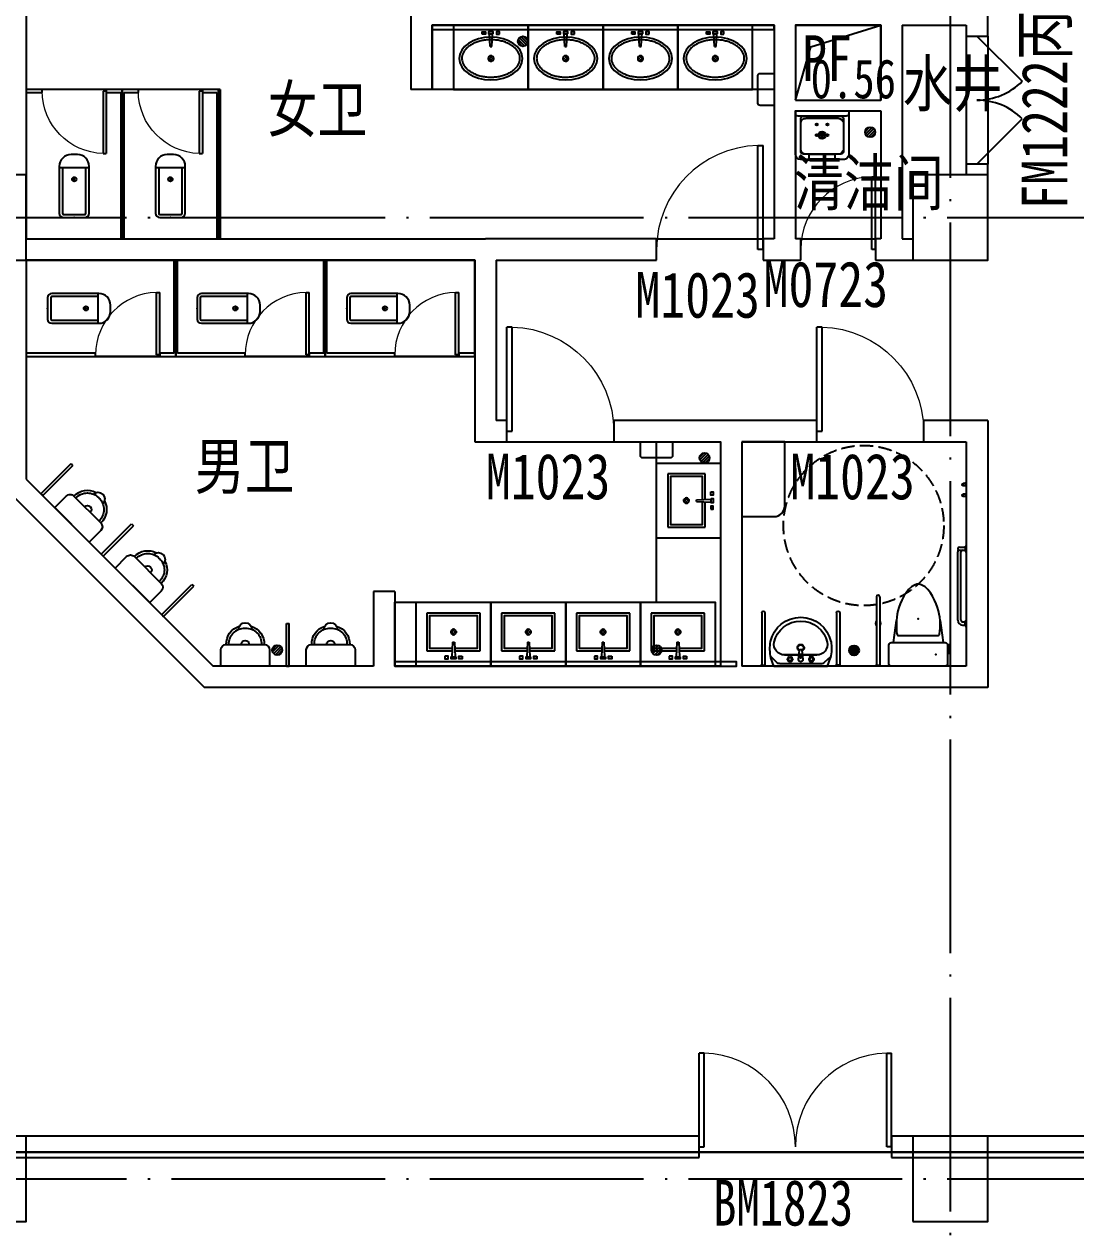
# Model space of a CAD drawing. Extents: x -233336 to 840473, y -28113 to 330904.
# Drawn here: x 785714 to 795559, y 182804 to 194102 of the extents above; entities that cross this region are included whole.
import ezdxf
from ezdxf.xclip import XClip

# ---------------------------------------------------------------- set-up
doc = ezdxf.new("R2010")
doc.units = 0
doc.header["$LTSCALE"] = 1000
doc.header["$XCLIPFRAME"] = 2
doc.linetypes.add('104-14# 核心筒$0$DASH', pattern=[0.35, 0.25, -0.1])
doc.linetypes.add('104-14# 核心筒$0$DOTE', pattern=[2.4200000000000004, 2, -0.2, 0.02, -0.2])
doc.layers.get('0').update_dxf_attribs({"linetype": 'CONTINUOUS'})
for name, color, linetype in [('104-14# 核心筒$0$02-TEXT_标注', 9, 'CONTINUOUS'), ('104-14# 核心筒$0$02-TEXT_门窗', 9, 'CONTINUOUS'), ('104-14# 核心筒$0$A-C_门', 8, 'CONTINUOUS'), ('104-14# 核心筒$0$A-I_卫-洁具', 8, 'CONTINUOUS'), ('104-14# 核心筒$0$A-I_卫-隔断', 8, 'CONTINUOUS'), ('104-14# 核心筒$0$A-TECH_水', 3, 'CONTINUOUS'), ('104-14# 核心筒$0$A-TECH_结构', 8, 'CONTINUOUS'), ('104-14# 核心筒$0$A_AXIS-轴线', 8, '104-14# 核心筒$0$DOTE'), ('104-14# 核心筒$0$A_STR-砌块墙', 7, 'CONTINUOUS'), ('104-14# 核心筒$0$A_STR-砼柱', 8, 'CONTINUOUS'), ('104-14# 核心筒$0$DOOR_FIRE', 8, 'CONTINUOUS'), ('104-14# 核心筒$0$DOOR_FIRE_TEXT', 7, 'CONTINUOUS'), ('X-104 14#平面$0$02-TEXT_门窗', 9, 'CONTINUOUS'), ('X-104 14#平面$0$A-C_门', 8, 'CONTINUOUS'), ('X-104 14#平面$0$A_STR-砌块墙', 7, 'CONTINUOUS')]:
    doc.layers.add(name, color=color, linetype=linetype)
doc.layers.add('104-14# 核心筒$0$04-不打印_辅助线', color=8, linetype='CONTINUOUS', plot=False)
doc.layers.add('X-104 14#平面$0$000套内', color=8, linetype='CONTINUOUS', lineweight=30)
doc.styles.add('104-14# 核心筒$0$_TCH_SPACE', font='STXIHEI.TTF', dxfattribs={"width": 0.8, "height": 5})
doc.styles.add('104-14# 核心筒$0$_TCH_WINDOW', font='STXIHEI.TTF', dxfattribs={"width": 0.8, "height": 3.5})
doc.styles.add('104-14# 核心筒$0$Standard', font='STXIHEI.TTF', dxfattribs={"width": 0.8})
doc.styles.add('X-104 14#平面$0$_TCH_WINDOW', font='STXIHEI.TTF', dxfattribs={"width": 0.75, "height": 3.5})

# ---------------------------------------------------------------- blocks, each defined once
blk = doc.blocks.new('104-14# 核心筒$0$shshj')
for p, q in [((0, 0), (0, 15)), ((0, 15), (30, 10)), ((0, 0), (0, -15)), ((0, -15), (30, -10))]:
    blk.add_line(p, q)
blk.add_circle((30, 0), 10)
blk = doc.blocks.new('104-14# 核心筒$0$jhat')
for p, q in [((-395, -250.0000000000582), (-395, 249.9999999999418)), ((-395, 249.9999999999418), (-44.99999999994179, 249.9999999999418)), ((-44.99999999994179, 249.9999999999418), (-44.99999999994179, 11.73657725605881)), ((-219.9999999999418, 32.25599999987753), (-219.9999999999418, 5.03999999986263)), ((-124.8214514199644, 8.000000000058208), (11.68149024352897, 14.3899337601033)), ((-124.8214514199644, 7.999999999941792), (-124.8214514199644, -8.000000000058208)), ((11.68149024352897, 14.3899337601033), (11.68149024352897, -14.3899337601033)), ((-225.0399999999208, -1.164153218269348e-10), (-253.7679999999236, -1.164153218269348e-10)), ((-219.9999999999418, -5.040000000095461), (-219.9999999999418, -32.76000000012573)), ((-186.7359999999171, -1.164153218269348e-10), (-214.9599999999045, -1.164153218269348e-10)), ((-124.8214514199644, -8.000000000058208), (11.68149024352897, -14.3899337601033)), ((-44.99999999994179, -12.38077738613356), (-44.99999999994179, -250.0000000000582)), ((-44.99999999994179, -250.0000000000582), (-395, -250.0000000000582))]:
    blk.add_line(p, q)
at = {"color": 8}
blk.add_lwpolyline([(-69.99999999994179, -11.06304409715813), (-69.99999999994179, -225.0000000000582), (-370, -225.0000000000582), (-370, 224.9999999999418), (-69.99999999994179, 224.9999999999418), (-69.99999999994179, 10.56628493819153)], dxfattribs=at)
at = {"ltscale": 1000, "const_width": 0.8399999999999999}
blk.add_lwpolyline([(-219.5799999999581, 0.1399999998975545, 0.9999999999999999), (-220.4199999999255, 0.1399999998975545, 0.9999999999999999)], format="xyb", close=True, dxfattribs=at)
for points in [[(7.191454842337407, 81.35012003820157), (30, 81.35012003820157), (30, 51.35012003820157), (7.191454842337407, 51.35012003820157)], [(11.68149024352897, -21.35012003820157), (30, -21.35012003820157), (30, 21.35012003820157), (11.68149024352897, 21.35012003820157)], [(7.191454842337407, -81.35012003820157), (30, -81.35012003820157), (30, -51.35012003820157), (7.191454842337407, -51.35012003820157)]]:
    blk.add_lwpolyline(points, close=True)
blk.add_circle((-219.9999999999418, -1.164153218269348e-10), 25.2)
at = {"layer": '104-14# 核心筒$0$04-不打印_辅助线'}
blk.add_lwpolyline([(100.0000000001164, -350), (100.0000000000582, 350), (-499.9999999999418, 350), (-499.9999999998836, -350)], close=True, dxfattribs=at)
blk = doc.blocks.new('104-14# 核心筒$0$$lvtry$00000200')
at = {"color": 0}
for p, q in [((-109.7834388052506, -40.0000000100008, 1e-08), (-109.7834388052433, -469.6564289897615, 1e-08)), ((99.78343880524335, -30.0000000100008, 1e-08), (-99.78343880524335, -30.0000000100008, 1e-08)), ((109.7834388052361, -469.6564289897615, 1e-08), (109.7834388052361, -40.0000000100008, 1e-08))]:
    blk.add_line(p, q, dxfattribs=at)
at = {"color": 0, "elevation": 1e-08}
blk.add_lwpolyline([(99.78343880524335, -1.000080374069512e-08), (-99.78343880524335, -1.000080374069512e-08, 0.4142135623730951), (-139.7834388052433, -40.0000000100008), (-139.7834388052433, -479.6564289897615, 0.4142135623730951), (-29.78343880524335, -589.6564289897615), (29.78343880523607, -589.6564289897615, 0.4142135623730903), (139.7834388052361, -479.6564289897633), (139.7834388052361, -40.0000000100008, 0.4142135623730951)], format="xyb", close=True, dxfattribs=at)
blk.add_lwpolyline([(139.7834388052361, -469.6564289897615), (-139.7834388052433, -469.6564289897615)], dxfattribs=at)
at = {"color": 0}
blk.add_circle((0, -358.6146012114659, 1e-08), 20, dxfattribs=at)
for centre, start, end in [((-99.78343880525063, -40.0000000100008, 1e-08), 90, 180), ((99.78343880523607, -40.0000000100008, 1e-08), 0, 90)]:
    blk.add_arc(centre, 10, start, end, dxfattribs=at)
for p in [(0, 0), (0, -358.6146012114659, 1e-08)]:
    blk.add_point(p, dxfattribs=at)
blk = doc.blocks.new('104-14# 核心筒$0$hgfasg')
at = {"layer": '104-14# 核心筒$0$04-不打印_辅助线'}
blk.add_lwpolyline([(-450, 1400), (450, 1400), (450, 0), (-450, 0)], close=True, dxfattribs=at)
at = {"yscale": -1}
blk.add_blockref('104-14# 核心筒$0$$lvtry$00000200', (0, 200), dxfattribs=at)
blk = doc.blocks.new('104-14# 核心筒$0$A-toilet-F2$0$A-toilet-F3$0$xb')
for p, q in [((-228.5999999991618, 152.3999999994412), (-228.6000000010245, 9.313225746154785e-10)), ((177.7999999998137, 203.2000000000698), (-177.7999999993481, 203.1999999994878)), ((228.6000000010245, -9.313225746154785e-10), (228.6000000005588, 152.3999999997905)), ((-228.6000000010245, 9.313225746154785e-10), (228.6000000010245, -9.313225746154785e-10))]:
    blk.add_line(p, q)
for centre, radius, start, end in [((-6.349999998696148, 209.549999998766), 171.56755229355, 106.6068803142738, 182.1210963969083), ((-6.349999998696148, 209.549999998766), 146.16755229355, 87.87890362284142, 182.1210963969083), ((9.313225746154785e-10, 342.8999999993248), 63.50000000000001, 1.07073087239469, 178.9292691276053), ((6.350000001490116, 209.549999998766), 146.16755229355, 357.8789036030917, 92.12109637715858), ((6.350000001490116, 209.549999998766), 171.56755229355, 357.8789036030917, 73.39311968572625), ((1.396983861923218e-09, 203.1999999987893), 38.1, 0, 180), ((-177.7999999993481, 152.3999999992084), 50.8, 90, 180), ((177.8000000002794, 152.3999999997905), 50.8, 0, 90)]:
    blk.add_arc(centre, radius, start, end)
blk = doc.blocks.new('104-14# 核心筒$0$hgfd')
at = {"color": 8}
for p, q in [((-38.49999971458601, 228.000000048185), (38.50000028541399, 227.9999999518077)), ((3.335953806526959e-07, 266.5000000000036), (2.372253220528364e-07, 189.5000000000036))]:
    blk.add_line(p, q, dxfattribs=at)
for points in [[(250, -3.504792402964085e-07), (-249.9999999999927, 3.504792402964085e-07), (-249.9999994917889, 406.0000003504792, -0.4142135623732199), (-199.9999994292011, 456.0000002878987), (-119.9999994292084, 456.0000001877597), (-119.9999994166865, 466.000000187767), (120.0000005833208, 465.9999998122548), (120.0000005708062, 455.9999998122548), (200.000000570777, 455.9999997121158, -0.414213562372991), (250.0000005081893, 405.9999996495353)], [(175.000000062566, 49.99999974339516), (-174.9999999374049, 50.00000025659756, -0.4142135623730927), (-199.9999999061183, 75.00000028789145), (-199.9999995230974, 381.0000002878987, -0.414213562373095), (-174.9999994917962, 406.0000002565976), (175.0000005082111, 405.9999997434024, -0.4142135623731322), (200.0000004769245, 380.9999997121085), (200.0000000938744, 74.99999971210127, -0.4142135623730573)], [(250, -3.504792402964085e-07), (-249.9999999999927, 3.504792402964085e-07), (-249.9999999686988, 25.00000035048652, -0.4142135623730971), (-224.9999999373977, 50.00000031918535), (225.0000000625878, 49.99999968082193, -0.4142135623730932), (250.0000000313012, 24.99999964952804)]]:
    blk.add_lwpolyline(points, format="xyb", close=True)
blk.add_lwpolyline([(120.0000005708062, 455.9999998122548), (200.000000570777, 455.9999997121158, -0.414213562373095), (250.0000005081893, 405.9999996495353), (250, -3.504792402964085e-07), (-249.9999999999927, 3.504792402964085e-07), (-249.9999994917889, 406.0000003504792, -0.4142135623730929), (-199.9999994292011, 456.0000002878987), (-119.9999994292084, 456.0000001877597)], format="xyb")
blk.add_lwpolyline([(120.0000005082184, 405.9999998122476), (-119.9999994917889, 406.0000001877524), (-119.9999994166865, 466.000000187767), (120.0000005833208, 465.9999998122548)], close=True)
blk.add_lwpolyline([(150.0000000876389, 69.99999977469633), (-149.9999999123756, 70.00000022531094, -0.4142135623730976), (-199.9999998497879, 120.0000002878915), (-199.9999995543913, 356.0000002878842, -0.414213562373095), (-149.9999994918035, 406.0000002253037), (150.0000005081965, 405.9999997746963, -0.414213562373095), (200.0000004456087, 355.9999997121085), (200.0000001502194, 119.9999997121231, -0.4142135623731096)], format="xyb", close=True, dxfattribs=at)
for centre, radius in [((-49.99999971457146, 228.0000000625914), 10), ((2.854139893315732e-07, 228.0000000000036), 35), ((50.00000028542127, 227.9999999374159), 10), ((-49.99999983975431, 128.0000000625841), 10), ((50.00000016025297, 127.9999999374159), 10)]:
    blk.add_circle(centre, radius)
blk.add_circle((2.854139893315732e-07, 228.0000000000036), 25, dxfattribs=at)
blk = doc.blocks.new('104-14# 核心筒$0$meae')
for p, q in [((-215.039999999979, 0), (-243.7679999999818, 0)), ((-210, 5.039999999979045), (-210, 32.76000000000931)), ((-176.7359999999753, 0), (-204.9599999999627, 0)), ((-99.54815868195146, 8), (21.68149024352897, 14.3899337600451)), ((-99.54815868195146, -7.999999999941792), (-99.54815868195146, 8)), ((21.68149024352897, -14.3899337601033), (21.68149024352897, 14.3899337600451)), ((-210, -32.25599999999395), (-210, -5.039999999979045)), ((-99.54815868195146, -8.000000000058208), (21.68149024352897, -14.3899337601033))]:
    blk.add_line(p, q)
at = {"const_width": 0.8399999999999999}
blk.add_lwpolyline([(-209.5800000000163, -0.1400000000139698, -0.9999999999999999), (-210.4199999999837, -0.1400000000139698, -0.9999999999999999)], format="xyb", close=True, dxfattribs=at)
for points in [[(17.19145484233741, 81.35012003820157), (40, 81.35012003820157), (39.99999999994179, 51.35012003820157), (17.1914548422792, 51.35012003820157)], [(21.68149024352897, 21.35012003820157), (40, 21.35012003820157), (40, -21.35012003820157), (21.68149024352897, -21.35012003820157)], [(17.19145484233741, -81.35012003820157), (40, -81.35012003820157), (39.99999999994179, -51.35012003820157), (17.1914548422792, -51.35012003820157)]]:
    blk.add_lwpolyline(points, close=True)
blk.add_circle((-210, 0), 25.2)
blk.add_ellipse((-210, 0), major_axis=(0, -296.8388870928175), ratio=0.6737661697857759)
at = {"color": 8}
blk.add_open_spline([(-210, -271.838887092832), (-201.6286662275088, -271.838887092832), (-193.2556980797672, -270.8834744876949), (-176.5567826171755, -267.0318226981908), (-168.2292954665609, -264.1331208487391), (-151.7464247078751, -256.3412992825033), (-143.592075161112, -251.4461166422116), (-127.6688291439204, -239.6628589069005), (-119.9016611408442, -232.7743547918508), (-105.0053654383519, -217.100718463771), (-97.87740360945463, -208.3160983382841), (-84.50442564953119, -189.0367220979533), (-78.25994529254967, -178.5426552897552), (-66.86596525227651, -156.1005802754662), (-61.71665413689334, -144.1531549534993), (-52.68240508378949, -119.1104159536771), (-48.79751711455174, -106.0155586157343), (-42.41598126577446, -79.01830609660828), (-39.91934085072717, -65.11628590768669), (-36.39207964838715, -36.86706837144447), (-35.3614577781409, -22.5202054088586), (-34.79793056182098, 6.244822261855006), (-35.26502483320655, 20.66266644134885), (-37.68259151588427, 49.19399507466005), (-39.63306519814068, 63.30715293157846), (-44.95700291811954, 90.86129060061648), (-48.33046480413759, 104.3019146881416), (-56.39392556494568, 130.1611448710319), (-61.0838973345235, 142.5793309712317), (-71.62818411248736, 166.0733063118532), (-77.48238030000357, 177.1485642623738), (-90.15903716551838, 197.6798496269621), (-96.98112566315103, 207.1352148510632), (-111.3602107425686, 224.2113378457143), (-118.9163064261083, 231.8314545630128), (-134.510733252624, 245.1036245926516), (-142.547481424408, 250.7556368449004), (-158.868371842138, 260.0530890176306), (-167.1509793659789, 263.6999722997425), (-183.7976203592261, 269.0257272459567), (-192.162095878215, 270.7072330619558), (-208.8995512870024, 272.153067119536), (-217.2755150526064, 271.9185741905239), (-234.0031495776493, 269.526916392555), (-242.3573442720808, 267.3679324407713), (-258.9526960913208, 261.0731867576833), (-267.1936322519905, 256.9349128940958), (-283.3781850557425, 246.65468100406), (-291.3201072766096, 240.5117016318836), (-306.6623222918133, 226.2813428560039), (-314.0611830068519, 218.1942343084957), (-328.0653621423407, 200.2301868745126), (-334.6699371464783, 190.353927289194), (-346.859358667396, 169.044026111078), (-352.4439172392595, 157.6110181525), (-362.4072642970132, 133.476927122334), (-366.7859668953461, 120.7763437553076), (-374.1964356524404, 94.43610308453208), (-377.2281845823745, 80.79684587812517), (-381.8495765395346, 52.93462008907227), (-383.4392193020904, 38.71199739631265), (-385.1273327118251, 10.0537408667733), (-385.225804392132, -4.381569712015335), (-383.9285565786413, -33.08909023553133), (-382.5328362500295, -47.36097819061251), (-378.2902226594742, -75.36972922243876), (-375.4433290168527, -89.10625087702647), (-368.3874579074909, -115.6863969620317), (-364.1784936326439, -128.529630749661), (-354.5335200406262, -152.9902308470919), (-349.097582319926, -164.6071133053629), (-337.1786070214584, -186.3198765731067), (-330.6958189697471, -196.415140855941), (-316.9037533847149, -214.843760280055), (-309.5951420506462, -223.1764269854757), (-294.4000191528467, -237.9131964488188), (-286.5148495539906, -244.3169298697612), (-270.41386736813, -255.1213227973203), (-262.1997869724291, -259.5227866767091), (-245.6385630253353, -266.3373192788567), (-237.2919559226721, -268.7527736420161), (-222.6272707111784, -271.2949484957498), (-216.3134306632564, -271.838887092832), (-210, -271.838887092832)], degree=3, knots=[0, 0, 0, 0, 0.1541728099079682, 0.1541728099079682, 0.3083456198159364, 0.3083456198159364, 0.4625184297239047, 0.4625184297239047, 0.6166912396318729, 0.6166912396318729, 0.7708640495398411, 0.7708640495398411, 0.9250368594478093, 0.9250368594478093, 1.079209669355778, 1.079209669355778, 1.233382479263746, 1.233382479263746, 1.387555289171714, 1.387555289171714, 1.541728099079682, 1.541728099079682, 1.69590090898765, 1.69590090898765, 1.850073718895619, 1.850073718895619, 2.004246528803587, 2.004246528803587, 2.158419338711555, 2.158419338711555, 2.312592148619523, 2.312592148619523, 2.466764958527492, 2.466764958527492, 2.62093776843546, 2.62093776843546, 2.775110578343428, 2.775110578343428, 2.929283388251396, 2.929283388251396, 3.083456198159364, 3.083456198159364, 3.237629008067333, 3.237629008067333, 3.391801817975301, 3.391801817975301, 3.545974627883269, 3.545974627883269, 3.700147437791237, 3.700147437791237, 3.854320247699206, 3.854320247699206, 4.008493057607174, 4.008493057607174, 4.162665867515142, 4.162665867515142, 4.31683867742311, 4.31683867742311, 4.471011487331078, 4.471011487331078, 4.625184297239047, 4.625184297239047, 4.779357107147015, 4.779357107147015, 4.933529917054983, 4.933529917054983, 5.087702726962951, 5.087702726962951, 5.24187553687092, 5.24187553687092, 5.396048346778888, 5.396048346778888, 5.550221156686856, 5.550221156686856, 5.704393966594824, 5.704393966594824, 5.858566776502792, 5.858566776502792, 6.012739586410761, 6.012739586410761, 6.166912396318729, 6.166912396318729, 6.283185307179586, 6.283185307179586, 6.283185307179586, 6.283185307179586], dxfattribs=at)
at = {"layer": '104-14# 核心筒$0$04-不打印_辅助线'}
blk.add_lwpolyline([(-499.9999999998836, -349.9999999999418), (-499.9999999998836, 350.0000000000582), (100.0000000001164, 350.0000000000582), (100.0000000001164, -349.9999999999418)], close=True, dxfattribs=at)
blk = doc.blocks.new('104-14# 核心筒$0$A$C0B6E3E5F')
at = {"layer": '104-14# 核心筒$0$A-I_卫-隔断'}
for p, q in [((-12.5, 1.530808498934192e-15), (-12.5, 400)), ((-12.5, 400), (12.5, 400)), ((12.5, 0), (12.5, 400)), ((-12.5, 1.530808498934192e-15), (12.5, 0))]:
    blk.add_line(p, q, dxfattribs=at)
blk = doc.blocks.new('104-14# 核心筒$0$残疾人洗脸盆')
for p, q in [((-250.3694947081385, 5.963374860584736e-08), (-279.821335846791, -78.53824297699612)), ((-250.3694947081385, 5.963374860584736e-08), (250.3694947082549, 5.957554094493389e-08)), ((250.3694947082549, 5.957554094493389e-08), (279.8213358469075, -78.53824297708343)), ((-375.000000089407, -10.00000286102295), (-375.0000003278255, -9.775161743164062e-06)), ((-375.000000089407, -10.00000286102295), (-324.999999910593, -10.00000077486038)), ((-364.9999721944332, -500.0007357597351), (-365.0000001490116, -10.00000250339508)), ((-334.9999723136425, -500.0016629695892), (-334.9999997913837, -10.00000125169754)), ((-324.999999910593, -10.00000077486038), (-325.0000004470348, -7.748603820800781e-07)), ((-226.6628508922877, -37.45166452028207), (-282.5865114113549, -94.23949161371274)), ((188.9289029218489, -22.53490066135419), (-191.0374871486565, -22.53490066129598)), ((-151.1375109386863, -105.2484919499548), (-17.57351148093585, -105.248491950013)), ((-15.46037506544963, -105.248491950013), (-151.1375109386863, -105.2484919499548)), ((15.46037506498396, -105.248491950013), (150.7582734408788, -105.248491950013)), ((150.7582734408788, -105.248491950013), (15.742684415658, -105.248491950013)), ((223.1441430889536, -36.07509621451027), (281.1944581537973, -90.55167670789524)), ((324.9999999107094, -10.00000077486038), (325.0000004471513, -7.748603820800781e-07)), ((375.0000000895234, -10.00000286102295), (324.9999999107094, -10.00000077486038)), ((334.9999723137589, -500.0016629695892), (334.9999997915002, -10.00000125169754)), ((364.9999721945496, -500.0007357597351), (365.000000149128, -10.00000250339508)), ((375.0000000895234, -10.00000286102295), (375.000000327942, -9.775161743164062e-06))]:
    blk.add_line(p, q)
at = {"color": 8}
for points in [[(-107.9173216939671, -88.71320337589714), (-104.0954300422454, -85.4268261876714, 0.09925870585575888), (-95.90456995554268, -85.4268261876714), (-92.08267830405384, -88.71320337592624, 0.1010205144336436), (-83.42242426623125, -83.71320337595535), (-84.35756457189564, -78.76015952092712, 0.09925870585575843), (-80.26213452860247, -71.66666660713963), (-75.50510257121641, -69.99999994042446, 0.1010205144336439), (-75.50510257121641, -59.99999994042446), (-80.26213452848606, -58.33333327362197, 0.09925870585575902), (-84.35756457177922, -51.23984035968897), (-83.42242426623125, -46.28679650489357, 0.1010205144336439), (-92.08267830393743, -41.28679650489357), (-95.9045699556591, -44.57317369311932, 0.09925870585575877), (-104.0954300422454, -44.57317369317752), (-107.9173216939671, -41.28679650486447, 0.1010205144336438), (-116.5775757319061, -46.28679650492268), (-115.6424354262417, -51.23984035965987, 0.09925870585575888), (-119.7378654696513, -58.33333327368018), (-124.4948974269209, -59.99999994042446, 0.1010205144336438), (-124.4948974268045, -69.99999994039536), (-119.7378654695349, -71.66666660716874, 0.09925870585575888), (-115.6424354262417, -78.76015952115995), (-116.5775757320225, -83.71320337589714, 0.1010205144336439)], [(107.9173216959462, -88.71320337595535), (104.0954300442245, -85.4268261876714, -0.09925870585575888), (95.90456995763816, -85.4268261876714), (92.0826783060329, -88.71320337595535, -0.1010205144336436), (83.4224242682103, -83.71320337595535), (84.3575645738747, -78.76015952092712, -0.09925870585575843), (80.26213453046512, -71.66666660719784), (75.50510257319547, -69.99999994042446, -0.1010205144336439), (75.50510257331189, -59.99999994042446), (80.26213453058153, -58.33333327368018, -0.09925870585575902), (84.3575645738747, -51.23984035968897), (83.4224242682103, -46.28679650489357, -0.1010205144336439), (92.0826783060329, -41.28679650492268), (95.90456995752174, -44.57317369314842, -0.09925870585575877), (104.0954300443409, -44.57317369317752), (107.9173216959462, -41.28679650489357, -0.1010205144336438), (116.5775757340016, -46.28679650489357), (115.6424354282208, -51.23984035971807, -0.09925870585575888), (119.7378654715139, -58.33333327368018), (124.4948974289, -59.99999994045356, -0.1010205144336438), (124.4948974287836, -69.99999994042446), (119.7378654716304, -71.66666660716874, -0.09925870585575888), (115.6424354282208, -78.76015952115995), (116.5775757340016, -83.71320337592624, -0.1010205144336439)]]:
    blk.add_lwpolyline(points, format="xyb", close=True, dxfattribs=at)
blk.add_lwpolyline([(-20.00000000023283, -61.80376527601038), (-10.93632519524544, -148.5441634844174, 0.3840377591063864), (-0.9904750230489299, -157.5049020389852), (0.9904750225832686, -157.5049020389852, 0.3840377591063865), (10.93632519477978, -148.5441634844174), (19.99999999976717, -61.80376527601038, 0.9999999999998179)], format="xyb", close=True)
blk.add_lwpolyline([(4.499999999767169, -109.3037652760104), (-4.500000000232831, -109.3037652759813), (-4.500000000116415, -79.30376527601038), (4.499999999767169, -79.30376527601038)], close=True)
for centre in [(-99.99999999906868, -64.99999994039536, 6.17052352185754e-07), (100.0000000009313, -64.99999994040991, 6.17052352185754e-07)]:
    blk.add_circle(centre, 16.6666666666665)
for centre, radius, start, end in [((171.1100392743247, -166.0467051142332), 459.3439191007008, 169.0175971483488, 188.1749601966289), ((-151.1375109388027, -205.2484919499402), 100, 90.0000000066701, 190.560233084289), ((-191.0374871487729, -72.53490066131053), 50, 90.0000000066701, 135.4392819926412), ((150.7582734408788, -205.2484919499693), 100, 349.4397669130993, 90.0000000066701), ((188.9289029217325, -72.53490066135419), 50, 46.81904162607925, 90.0000000066701), ((-171.1100392747903, -166.0467051142332), 459.3439191007008, 351.8250398033711, 10.98240285165116), ((-0.1896187487291172, -166.6839508821577), 255.6643868932777, 192.8573202170934, 347.1426797760326), ((-2.328306436538696e-10, -172.4645476159494, 6.169127397233698e-07), 31.60961419936899, 111.3597083009184, 68.64029169908157), ((-0.1896187487291172, -166.6839508821577), 290.6643868932777, 192.8573202170934, 347.1426797760326), ((-349.9999721944332, -500.0000101923943), 14.99999998312334, 180.0000034150946, 3.415094585006371e-06), ((349.9999721945496, -500.0000101923943), 14.99999998312334, 179.9999965849054, 359.9999965849054)]:
    blk.add_arc(centre, radius, start, end)
at = {"color": 8, "lineweight": 13}
blk.add_arc((-2.328306436538696e-10, -172.4645476159494, 6.169127397233698e-07), 22.97515901426823, 117.3868633509965, 62.61313664900355, dxfattribs=at)
blk = doc.blocks.new('104-14# 核心筒$0$残疾人扶手1')
for p, q in [((-700, -9.99999475479126), (-700.0000001192093, 5.424022674560547e-06)), ((-1.788139343261719e-07, -10), (0, 0)), ((-750.0000001192093, -9.999994456768036), (-750, -1.549720764160156e-06)), ((-750.0000001192093, -9.999994456768036), (-700, -9.99999475479126)), ((-740, -65.00071978569031), (-740.0000000596046, -9.99999463558197)), ((-710.0000001192093, -65.00164842605591), (-710.0000000596046, -9.999994695186615)), ((-54.99999988079071, -50.00000697374344), (-695.0000002384186, -49.99999493360519)), ((-54.99999988079071, -80.00000703334808), (-695.0000002384186, -79.9999949336052)), ((-50, -9.999999940395355), (-50, -1.192092895507812e-07)), ((-1.788139343261719e-07, -10), (-50, -9.999999940395355)), ((-40.00000005960464, -35.00000029802322), (-40, -10.00000005960464)), ((-10.00000005960464, -35.00000041723251), (-10, -10.00000005960464))]:
    blk.add_line(p, q)
for centre, radius, start, end in [((-725, -64.9999949336052), 14.99999998312334, 180, 0), ((-695, -34.99999493360519), 45.00000000000363, 244.4712198360607, 270), ((-695, -34.99999493360519), 15, 180, 270), ((-55, -35.00000023841858), 15, 270, 0), ((-55, -35.00000023841858), 45.00000000000363, 270, 0)]:
    blk.add_arc(centre, radius, start, end)
blk = doc.blocks.new('104-14# 核心筒$0$残疾人扶手2')
for p, q in [((-10.00000113248825, -49.99999988079071), (-10.00000011920929, 3.576278686523438e-07)), ((-10.00000011920929, 3.576278686523438e-07), (-5.960464477539062e-08, 0)), ((-650.0016621351242, -9.999985933303833), (-10.00000029802322, -9.999999582767487)), ((-650.0007342100143, -39.99998587369919), (-10.00000101327896, -39.99999994039536)), ((-10.00000113248825, -49.99999988079071), (-8.046627044677734e-06, -49.99999994039536))]:
    blk.add_line(p, q)
for centre, radius, start, end in [((-400.0000005364418, -24.99999982118607, -9.52677845565972e-09), 25, 36.86992769834287, 143.1300702524336), ((-650.0000090003014, -24.99998587369919), 14.99999998312334, 90, 270), ((-400.0000005364418, -24.99999982118607, -9.52677845565972e-09), 25, 216.8698662268071, 323.1301310407838)]:
    blk.add_arc(centre, radius, start, end)
blk = doc.blocks.new('104-14# 核心筒$0$$DorLib2D$00000116')
at = {"color": 0}
for p, q in [((-0.4999999999999929, 7.105427357601002e-15), (-0.146446609406766, 0.353553390593234)), ((0.5000000000000071, 7.105427357601002e-15), (0.1464466094067731, 0.353553390593234))]:
    blk.add_line(p, q, dxfattribs=at)
for centre, radius, start, end in [((-0.4999999999984652, 4.831690603168681e-13), 0.4999999999984674, 0, 45), ((0.4999999999977511, 9.059419880941277e-13), 0.4999999999976598, 135, 180)]:
    blk.add_arc(centre, radius, start, end, dxfattribs=at)
blk = doc.blocks.new('104-14# 核心筒$0$$DorLib2D$00000001')
for p, q in [((0.45, 0.9750000000000001), (0.5000000000000002, 0.9750000000000001)), ((0.45, 0), (0.45, 0.9750000000000001)), ((0.5, 0), (0.5, 0.9750000000000001)), ((0.5, 0), (0.45, 0))]:
    blk.add_line(p, q)
at = {"lineweight": 13}
blk.add_arc((0.475, 0), 0.975, 91.4692835813538, 180, dxfattribs=at)
blk = doc.blocks.new('_FZHK')
blk.add_lwpolyline([(-0.5, -0.5), (0.5, -0.5), (0.5, 0.5), (-0.5, 0.5)], close=True)
blk = doc.blocks.new('104-14# 核心筒$0$$TwtSys$00000141')
for p, q in [((-94.19606303561523, 7.672111694559135), (-10.08309029082739, 91.78508443935061)), ((-94.19606303561523, 7.672111694559135), (-10.08309029082739, 91.78508443935061)), ((-87.21916889109707, -35.05448014085778), (35.05448014085778, 87.21916889110071)), ((-87.21916889109707, -35.05448014085778), (35.05448014085778, 87.21916889110071)), ((-66.46803743153214, -66.46803743153941), (66.46803743153214, 66.46803743153214)), ((-66.46803743153214, -66.46803743153578), (66.46803743153214, 66.46803743153214)), ((-32.35611368903483, -87.061266563549), (87.58274635417911, 32.87759347966494)), ((-32.35611368903483, -87.061266563549), (87.58274635417911, 32.87759347966858)), ((11.43110768805855, -92.25951895252001), (92.2594807012465, -11.43114593933933)), ((11.43110768805855, -92.25951895252001), (92.2594807012465, -11.43114593933933))]:
    blk.add_line(p, q)
blk.add_circle((0, 0), 94)
blk.add_circle((0, 0), 94)
blk = doc.blocks.new('104-14# 核心筒$0$$lvtry$00000206')
at = {"color": 0}
for points in [[(-253.1586206892098, -220.1379310350967, -0.4142135623730712), (-275.1724137927231, -198.1241379316962), (-275.1724137931524, -22.01379310411357, -0.4142135623730969), (-253.1586206897482, -6.075424607843161e-10), (253.1586206897482, 6.075424607843161e-10, -0.4142135623730968), (275.1724137932615, -22.01379310279299), (275.1724137936544, -198.1241379304192, -0.4142135623730948), (253.1586206902648, -220.1379310339253)], [(180.5908272124798, -286.179310344447), (-180.5908272111119, -286.1793103453274, 0.3921902063767687), (-200.5334385187525, -304.6652911147285), (-202.1296318132227, -325.6902964781257), (-204.2054575938018, -363.4733775595741), (-204.9042146639986, -397.5510874802058), (-204.0042523218945, -428.9968104800464), (-201.2839198656002, -458.883930799173), (-196.5215665931319, -488.2858326775895), (-189.495541802542, -518.275900355311), (-179.9841947919194, -549.9275180723926), (-167.7896566277923, -583.8818833277764), (-152.8091854504164, -619.0514466564127), (-134.9638211685742, -653.9164718520988), (-114.1746036909681, -686.9572227086828), (-90.36257292639493, -716.653963019995), (-63.44876878356445, -741.4869565798836), (-33.35423117123719, -759.936467182215), (-12.05916211973818, -766.6697659728925, 0.1543297930855512), (12.05916212357988, -766.6697659728416), (33.35423117486789, -759.9364671820731), (63.44876878710056, -741.4869565795852), (90.36257292980008, -716.6539630195839), (114.1746036942495, -686.9572227081408), (134.963821171681, -653.9164718514439), (152.8091854533559, -619.0514466556924), (167.7896566305571, -583.8818833269979), (179.9841947945533, -549.927518071534), (189.4955418050085, -518.2759003543979), (196.5215665954311, -488.2858326766291), (201.2839198677902, -458.8839307982053), (204.004252323939, -428.9968104790823), (204.9042146658903, -397.5510874792344), (204.2054575955044, -363.4733775586028), (202.1296318147797, -325.6902964771652), (200.5334385202004, -304.6652911137498, 0.3921902063767083)]]:
    blk.add_lwpolyline(points, format="xyb", close=True, dxfattribs=at)
blk.add_lwpolyline([(-275.1724137929123, -120.4601474443079), (-297.2474527990416, -120.4601474443079), (-297.2474527990416, -199.7591355655677), (-275.1724137929123, -199.7591355655677)], close=True, dxfattribs=at)
for points in [[(-205.4944709448246, -428.0882621399942), (-234.9732713215199, -220.137931035053)], [(205.4944709468618, -428.0882621390156), (234.973271322553, -220.1379310339689)]]:
    blk.add_lwpolyline(points, dxfattribs=at)
for p in [(-166.096340773991, -109.4306979113826), (0.893957551845233, -443.133884867515)]:
    blk.add_point(p, dxfattribs=at)
blk = doc.blocks.new('104-14# 核心筒')
at = {"layer": '104-14# 核心筒$0$A-C_门'}
for p, q in [((101649.9999999996, 194699.9999999958), (102649.9999999996, 194699.9999999958)), ((103000, 194699.9999999958), (103700, 194699.9999999958)), ((100250.000000001, 192799.9999999958), (101250.000000001, 192799.9999999958)), ((103149.9999999999, 192799.9999999958), (104149.9999999999, 192799.9999999958))]:
    blk.add_line(p, q, dxfattribs=at)
at = {"layer": '104-14# 核心筒$0$A-I_卫-洁具', "ltscale": 0.1}
for points in [[(99550.00029706035, 196700.0002015934), (102750, 196700.0002015947), (102750, 196100.0002015947), (99550.00029706035, 196100.0002015934)], [(99550.00029706027, 196660.0002015937), (102750.0000000001, 196660.0002015938), (102750.0000000001, 196700.0002015938), (99550.00029706027, 196700.0002015937)], [(99200.00000000355, 190700.0000000823), (102399.9997029434, 190700.0000000824), (102399.9997029434, 190740.0000000824), (99200.00000000355, 190740.0000000823)]]:
    blk.add_lwpolyline(points, close=True, dxfattribs=at)
for points in [[(102750, 196250.0002015947), (102750, 195950.0002015947), (102620, 195950.0002015947, -0.414213562373095), (102600, 195970.0002015947), (102600, 196230.0002015947, -0.414213562373095), (102620, 196250.0002015947)], [(101499.9999999995, 192799.9999999987), (101799.9999999995, 192799.9999999987), (101799.9999999995, 192669.9999999987, -0.414213562373095), (101779.9999999995, 192649.9999999987), (101519.9999999995, 192649.9999999987, -0.414213562373095), (101499.9999999995, 192669.9999999987)], [(102449.9999999999, 192800.0000000477), (102449.9999999999, 192100.0000000477), (102749.9999999999, 192100.0000000477, 0.414213562373095), (102849.9999999999, 192200.0000000477), (102849.9999999999, 192800.0000000477)]]:
    blk.add_lwpolyline(points, format="xyb", close=True, dxfattribs=at)
for points in [[(101649.9999999995, 191299.9999999956), (101649.9999999995, 192799.9999999987), (102249.9999999995, 192799.9999999987), (102249.9999999996, 190699.9999999955), (101649.9999999996, 190699.9999999955)], [(101649.9999999995, 190699.9999999956), (99200.00000000253, 190699.9999999955), (99200.00000000253, 191299.9999999955), (101649.9999999995, 191299.9999999956)]]:
    blk.add_lwpolyline(points, dxfattribs=at)
at = {"layer": '104-14# 核心筒$0$A-I_卫-洁具', "linetype": '104-14# 核心筒$0$DASH', "ltscale": 0.5}
blk.add_circle((103588.9127797395, 192016.8618002228), 750, dxfattribs=at)
at = {"layer": '104-14# 核心筒$0$A-I_卫-隔断'}
for p, q in [((95899.99999990463, 196099.9999999958), (95749.99999999863, 196099.999999996)), ((95749.99999999863, 196099.999999996), (95749.99999999863, 196069.999999996)), ((95749.99999999863, 196069.999999996), (95899.99999990463, 196069.999999995)), ((96499.99999989192, 196099.999999996), (95899.99999989192, 196099.999999996)), ((95899.99999990463, 196069.999999995), (95899.99999990463, 196099.9999999958)), ((96649.99999999863, 196099.999999996), (96499.99999987285, 196099.9999999958)), ((96499.99999987285, 196099.9999999958), (96499.99999987285, 196069.9999999948)), ((96499.99999987285, 196069.9999999948), (96635, 196069.9999999958)), ((96635, 196069.9999999958), (96634.99999999863, 194699.999999996)), ((96799.99999990463, 196099.9999999968), (96649.99999999654, 196099.999999996)), ((96665, 196069.999999997), (96664.99999999863, 194699.999999996)), ((96665, 196069.999999997), (96799.99999990463, 196069.999999998)), ((97399.9999998898, 196099.999999996), (96799.9999998898, 196099.999999996)), ((96799.99999990463, 196069.999999998), (96799.99999990463, 196099.9999999968)), ((97565.00014853069, 196099.9999999964), (97399.99999987285, 196099.9999999971)), ((97399.99999987285, 196099.9999999971), (97399.99999987285, 196069.999999998)), ((97399.99999987285, 196069.999999998), (97535.00014853069, 196069.999999997)), ((97535.00014853069, 196069.999999997), (97535.00014853067, 194699.99997949)), ((97565.00014853069, 196099.9999999964), (97565.00014853067, 194699.99997949)), ((96664.99999999863, 194699.999999996), (96634.99999999863, 194699.999999996)), ((97565.00014853067, 194699.99997949), (97535.00014853067, 194699.99997949)), ((97135, 193629.9999999973), (97135.00000000035, 194499.999999996)), ((97135.00000000035, 194499.999999996), (97165.00000000035, 194499.999999996)), ((97165, 193629.9999999946), (97165.00000000035, 194499.999999996)), ((98535.00000000431, 193629.9999999946), (98535.00000000035, 194499.999999996)), ((98535.00000000035, 194499.999999996), (98565.00000000035, 194499.999999996)), ((98565.00000000431, 193629.9999999973), (98565.00000000035, 194499.999999996)), ((96399.99970283509, 193629.9999999962), (95750.00000000035, 193629.999999996)), ((95750.00000000035, 193629.999999996), (95750.00000000035, 193599.999999996)), ((95750.00000000035, 193599.999999996), (96399.99970283508, 193599.9999999973)), ((96399.99970283508, 193599.9999999973), (96399.99970283509, 193629.9999999962)), ((96999.99970283064, 193599.999999996), (96399.99970283064, 193599.999999996)), ((97135, 193629.9999999973), (96999.99970283509, 193629.9999999967)), ((96999.99970283509, 193629.9999999967), (96999.99970283508, 193599.9999999973)), ((96999.99970283508, 193599.9999999973), (97150.00000000035, 193599.999999996)), ((97150.00000000035, 193599.999999996), (97799.9997028033, 193599.9999999946)), ((97799.9997028033, 193629.9999999954), (97165, 193629.9999999946)), ((97799.9997028033, 193599.9999999946), (97799.9997028033, 193629.9999999954)), ((98399.99970283058, 193599.999999996), (97799.99970283058, 193599.999999996)), ((98535.00000000431, 193629.9999999946), (98399.99970283508, 193629.9999999954)), ((98399.99970283508, 193629.9999999954), (98399.99970283508, 193599.9999999946)), ((98399.99970283508, 193599.9999999946), (98550.00000000035, 193599.999999996)), ((98550.00000000035, 193599.999999996), (99199.99970283509, 193599.9999999969)), ((99199.99970283509, 193629.999999999), (98565.00000000431, 193629.9999999973)), ((99199.99970283509, 193599.9999999969), (99199.99970283509, 193629.999999999)), ((99799.99970283058, 193599.999999996), (99199.99970283058, 193599.999999996)), ((99949.99970294075, 193629.999999996), (99799.9997028033, 193629.9999999984)), ((99799.9997028033, 193629.9999999984), (99799.9997028033, 193599.9999999969)), ((99799.9997028033, 193599.9999999969), (99949.99970294075, 193599.999999996)), ((99949.99970294075, 193599.999999996), (99949.99970294075, 193629.999999996))]:
    blk.add_line(p, q, dxfattribs=at)
at = {"layer": '104-14# 核心筒$0$A-TECH_结构'}
blk.add_lwpolyline([(102949.9999999999, 196000.0002019726), (103749.9999999998, 196000.0002019726), (103749.9999999998, 196700.0002015948), (102949.9999999999, 196700.0002015948)], close=True, dxfattribs=at)
for points in [[(102949.9999999999, 196000.0002019726), (103095.4666580436, 196497.5465765833), (103749.9999999998, 196700.0002015948)], [(96307.93221992342, 194900), (96307.93221992342, 194900)]]:
    blk.add_lwpolyline(points, dxfattribs=at)
at = {"layer": '104-14# 核心筒$0$A_AXIS-轴线'}
for p, q in [((104400, 228733.6034567634), (104400, 169654.8760302746)), ((-9370.123865286841, 194900), (120259.9219097959, 194900)), ((-9370.123865286841, 185900), (120259.9219097959, 185900))]:
    blk.add_line(p, q, dxfattribs=at)
at = {"layer": '104-14# 核心筒$0$A_STR-砌块墙'}
for p, q in [((95750.00000000103, 198649.9999999959), (95750.00000000054, 195300)), ((104750.0000000008, 196600.0002015925), (104750.0000000008, 196900.0002015944)), ((99350.0002970605, 196800.0002015949), (99350.00029706047, 196100.0002015948)), ((99550.00029705996, 196700.0002015952), (102250.0000000002, 196700.0002015948)), ((99550.00029705996, 196700.0002015952), (99550.00029706047, 196100.0002015948)), ((102250.0000000002, 196700.0002015948), (102750, 196700.0002015941)), ((102750, 196700.0002015941), (102749.9999999999, 195950.0002019727)), ((102949.9999999991, 196700.0002015937), (102949.9999999991, 196000.000201974)), ((102949.9999999991, 196700.0002015937), (103750.0000000005, 196700.0002015937)), ((103750.0000000005, 196700.0002015937), (103750.0000000005, 196000.000201974)), ((103949.9999999996, 196700.0002015964), (103950, 195950.0002019726)), ((103949.9999999996, 196700.0002015964), (104550.0000000001, 196700.0002015964)), ((104550.0000000001, 196700.0002015964), (104549.9999999996, 196600.0002015925)), ((104549.9999999996, 196600.0002015925), (104750.0000000008, 196600.0002015925)), ((99550.00029706047, 196100.0002015948), (99350.00029706047, 196100.0002015948)), ((102749.9999999999, 195950.0002019727), (102750.0000000015, 194699.9999999962)), ((102949.9999999991, 196000.000201974), (103750.0000000005, 196000.000201974)), ((103950, 195950.0002019726), (103949.9999999989, 194699.9999999929)), ((102950.0000000004, 195900.0002019713), (103750.0000000001, 195900.0002019713)), ((102950.0000000004, 195900.0002019713), (102950.0000000004, 194699.9999999951)), ((103750.0000000001, 195900.0002019713), (103750, 194699.9999999951)), ((104750.0000000008, 195400.0002015925), (104549.9999999996, 195400.0002015925)), ((104549.9999999996, 195400.0002015925), (104550.0000000021, 195300)), ((104750.0000000004, 195300), (104750.0000000008, 195400.0002015925)), ((95750.000000001, 194699.9999999958), (100050.000000001, 194699.9999999958)), ((101650, 194699.9999999959), (100050.000000001, 194699.9999999958)), ((101650, 194499.9999999963), (101650, 194699.9999999959)), ((102750.0000000015, 194699.9999999962), (102650, 194699.9999999961)), ((102650, 194699.9999999961), (102650, 194499.9999999962)), ((103000.0000000023, 194699.9999999942), (102950.0000000004, 194699.9999999951)), ((103000.0000000023, 194499.9999999951), (103000.0000000023, 194699.9999999942)), ((103750, 194699.9999999951), (103699.9999999975, 194699.9999999942)), ((103699.9999999975, 194699.9999999942), (103699.9999999975, 194499.9999999951)), ((103949.9999999989, 194699.9999999929), (104050, 194699.9999999913)), ((95750.0000000018, 194499.9999999958), (99950.00000000057, 194499.9999999958)), ((95750.0000000018, 194499.9999999958), (95750.0000000018, 192451.6193709972)), ((99950.00000000057, 194499.9999999958), (99950.00000000052, 192799.9999999958)), ((100150.0000000006, 194499.9999999961), (101650, 194499.9999999963)), ((100150.0000000006, 194499.9999999961), (100150.0000000005, 192999.9999999958)), ((102650, 194499.9999999962), (102849.9999999999, 194499.9999999958)), ((102849.9999999999, 194499.9999999958), (103000.0000000023, 194499.9999999951)), ((103699.9999999975, 194499.9999999951), (103850, 194499.9999999958)), ((103850, 194499.9999999958), (104050, 194499.9999999932)), ((100250.0000000023, 192999.9999999968), (100150.0000000005, 192999.9999999958)), ((100250.0000000023, 192799.9999999949), (100250.0000000023, 192999.9999999968)), ((102349.9999999999, 192999.9999999958), (101250.0000000023, 192999.9999999968)), ((101250.0000000023, 192999.9999999968), (101250.0000000022, 192799.9999999948)), ((103150.0000000023, 192999.9999999952), (102349.9999999999, 192999.9999999958)), ((103150.0000000022, 192799.9999999953), (103150.0000000023, 192999.9999999952)), ((104749.9999999989, 192999.9999999959), (104150.0000000023, 192999.9999999952)), ((104150.0000000023, 192999.9999999952), (104150.0000000022, 192799.9999999953)), ((104749.9999999989, 192999.9999999959), (104749.9999999989, 190500.0000000468)), ((99950.00000000052, 192799.9999999958), (100250.0000000023, 192799.9999999949)), ((101250.0000000022, 192799.9999999948), (102249.9999999994, 192799.9999999957)), ((102249.9999999994, 192799.9999999957), (102249.9999999994, 190700.000000063)), ((102450.0000000006, 192799.999999996), (102450.0000000006, 190700.0000000614)), ((102450.0000000006, 192799.999999996), (103150.0000000022, 192799.9999999953)), ((104150.0000000022, 192799.9999999953), (104550.0000000011, 192799.9999999959)), ((104550.0000000011, 192799.9999999959), (104550.0000000011, 190700.000000048)), ((95750.0000000018, 192451.6193709972), (97501.61937090592, 190700.000000093)), ((95550.00000000096, 192368.7766585229), (97418.77665843103, 190500.0000000928)), ((99000.00000000262, 191399.9999999962), (99000.0000000011, 190700.0000000834)), ((99200.00000000262, 191399.9999999962), (99000.00000000262, 191399.9999999962)), ((99200.00000000262, 191399.9999999962), (99200.00000000355, 190700.0000000823)), ((99000.0000000011, 190700.0000000834), (97501.61937090592, 190700.000000093)), ((102249.9999999994, 190700.000000063), (99200.00000000355, 190700.0000000823)), ((104550.0000000011, 190700.000000048), (102450.0000000006, 190700.0000000614)), ((99100.00000000198, 190500.0000000824), (97418.77665843103, 190500.0000000928)), ((102349.9999999992, 190500.0000000618), (99100.00000000198, 190500.0000000824)), ((104749.9999999989, 190500.0000000468), (102349.9999999992, 190500.0000000618))]:
    blk.add_line(p, q, dxfattribs=at)
at = {"layer": '104-14# 核心筒$0$DOOR_FIRE'}
for p, q in [((104550, 196600.0002015946), (104550, 195400.0002015946)), ((104750, 196600.0002015946), (104750, 195400.0002015946))]:
    blk.add_line(p, q, dxfattribs=at)
at = {"rotation": 314.999999999999}
for p in [(95895.98445229541, 192305.6349187036), (96461.66987724463, 191739.9494937544), (97027.35530219386, 191174.2640688052)]:
    blk.add_blockref('104-14# 核心筒$0$A$C0B6E3E5F', p, dxfattribs=at)
blk.add_blockref('104-14# 核心筒$0$A$C0B6E3E5F', (98200.3055906255, 190700.000000088))
at = {"layer": '104-14# 核心筒$0$A-C_门'}
ref = blk.add_blockref('104-14# 核心筒$0$$DorLib2D$00000001', (102149.9999999996, 194599.9999999958), dxfattribs=dict(at, xscale=1000, yscale=1000, zscale=200, rotation=359.9999999999994))
ref.add_attrib('A', 'M1023', (101452.5982532748, 193962.4999999958), dxfattribs={"layer": '104-14# 核心筒$0$02-TEXT_门窗', "height": 428.1386462882095, "style": '104-14# 核心筒$0$_TCH_WINDOW', "width": 0.8})
ref = blk.add_blockref('104-14# 核心筒$0$$DorLib2D$00000001', (103350, 194599.9999999958), dxfattribs=dict(at, xscale=700, yscale=700, zscale=200, rotation=359.9999999999984))
ref.add_attrib('A', 'M0723', (102652.5982532751, 194062.4999999959), dxfattribs={"layer": '104-14# 核心筒$0$02-TEXT_门窗', "height": 428.1386462882095, "style": '104-14# 核心筒$0$_TCH_WINDOW', "width": 0.8})
ref = blk.add_blockref('104-14# 核心筒$0$$DorLib2D$00000001', (100750.000000001, 192899.9999999958), dxfattribs=dict(at, xscale=-1000, yscale=1000, zscale=200, rotation=359.9999999999986))
ref.add_attrib('A', 'M1023', (100052.5982532762, 192262.4999999958), dxfattribs={"layer": '104-14# 核心筒$0$02-TEXT_门窗', "height": 428.1386462882095, "style": '104-14# 核心筒$0$_TCH_WINDOW', "width": 0.8})
ref = blk.add_blockref('104-14# 核心筒$0$$DorLib2D$00000001', (103649.9999999999, 192899.9999999958), dxfattribs=dict(at, xscale=-1000, yscale=1000, zscale=200, rotation=359.9999999999986))
ref.add_attrib('A', 'M1023', (102902.598253275, 192262.4999999958), dxfattribs={"layer": '104-14# 核心筒$0$02-TEXT_门窗', "height": 428.1386462882095, "style": '104-14# 核心筒$0$_TCH_WINDOW', "width": 0.8})
at = {"layer": '104-14# 核心筒$0$A-I_卫-洁具', "ltscale": 0.1, "xscale": -1}
for name, p, rotation in [('104-14# 核心筒$0$meae', (100100.0001485301, 196600.0002015941), 270), ('104-14# 核心筒$0$meae', (100800.0001485301, 196600.0002015941), 270), ('104-14# 核心筒$0$meae', (101500.0001485301, 196600.0002015941), 270), ('104-14# 核心筒$0$meae', (102200.0001485301, 196600.0002015935), 270), ('104-14# 核心筒$0$hgfasg', (95750.00000000035, 194049.9999999961), 270), ('104-14# 核心筒$0$hgfasg', (97150.00000000035, 194049.9999999961), 270), ('104-14# 核心筒$0$hgfasg', (98550.00000000035, 194049.9999999961), 270), ('104-14# 核心筒$0$jhat', (102149.9999999996, 192249.9999999948), 180), ('104-14# 核心筒$0$A-toilet-F2$0$A-toilet-F3$0$xb', (96178.8271647697, 192022.7922062287), 314.9999999997665), ('104-14# 核心筒$0$A-toilet-F2$0$A-toilet-F3$0$xb', (96744.51258971894, 191457.1067812795), 314.9999999997665), ('104-14# 核心筒$0$jhat', (99750.00000000183, 190799.9999999955), 90), ('104-14# 核心筒$0$jhat', (100450.0000000018, 190799.9999999955), 90), ('104-14# 核心筒$0$jhat', (101149.9999999996, 190799.9999999953), 90), ('104-14# 核心筒$0$jhat', (101849.9999999973, 190799.9999999951), 90)]:
    blk.add_blockref(name, p, dxfattribs=dict(at, rotation=rotation))
for name, p in [('104-14# 核心筒$0$hgfasg', (96199.99999999997, 194699.999999996)), ('104-14# 核心筒$0$hgfasg', (97099.99999999997, 194699.999999996)), ('104-14# 核心筒$0$A-toilet-F2$0$A-toilet-F3$0$xb', (97800.30559062574, 190700.0000001711)), ('104-14# 核心筒$0$A-toilet-F2$0$A-toilet-F3$0$xb', (98600.30559062574, 190700.0000001711))]:
    blk.add_blockref(name, p, dxfattribs=at)
at = {"layer": '104-14# 核心筒$0$A-I_卫-洁具', "ltscale": 0.1}
for name, p, rotation in [('104-14# 核心筒$0$hgfd', (103199.9999999999, 195900.0002015947), 179.9999999936967), ('104-14# 核心筒$0$shshj', (104549.9999999999, 192400.000000066), 180), ('104-14# 核心筒$0$shshj', (104549.9999999999, 192400.000000066), 180), ('104-14# 核心筒$0$shshj', (104549.9999999999, 192400.000000066), 180), ('104-14# 核心筒$0$shshj', (104549.9999999999, 192400.000000066), 180), ('104-14# 核心筒$0$shshj', (104549.9999999999, 192300.000000066), 180), ('104-14# 核心筒$0$shshj', (104549.9999999999, 192300.000000066), 180), ('104-14# 核心筒$0$shshj', (104549.9999999999, 192300.000000066), 180), ('104-14# 核心筒$0$shshj', (104549.9999999999, 192300.000000066), 180), ('104-14# 核心筒$0$残疾人扶手1', (104550.0000001173, 191074.9999999196), 270), ('104-14# 核心筒$0$残疾人扶手2', (103749.4999999729, 190699.9999999796), 270)]:
    blk.add_blockref(name, p, dxfattribs=dict(at, rotation=rotation))
at = {"layer": '104-14# 核心筒$0$A-I_卫-洁具', "rotation": 179.9999999996357}
blk.add_blockref('104-14# 核心筒$0$$lvtry$00000206', (104100, 190700.0000000504), dxfattribs=at)
at = {"layer": '104-14# 核心筒$0$A-I_卫-洁具', "ltscale": 0.1, "extrusion": (1.71192553359861e-26, 3.221750197501162e-17, -1), "zscale": -1, "rotation": 180}
blk.add_blockref('104-14# 核心筒$0$残疾人洗脸盆', (-102999.9999999496, 190700.0000000256), dxfattribs=at)
at = {"layer": '104-14# 核心筒$0$A-I_卫-隔断', "xscale": -600, "zscale": 30, "rotation": 180}
for p, yscale in [((96199.99999989192, 196084.999999996), 600), ((97099.9999998898, 196084.999999996), 600), ((96699.99970283064, 193614.999999996), -600), ((98099.99970283058, 193614.999999996), -600), ((99499.99970283058, 193614.999999996), -600)]:
    blk.add_blockref('104-14# 核心筒$0$$DorLib2D$00000001', p, dxfattribs=dict(at, yscale=yscale))
at = {"layer": '104-14# 核心筒$0$A-TECH_水', "xscale": 0.5, "yscale": 0.5, "zscale": 0.5}
for p, rotation in [((100400.14014853, 196550.000201595), 90.00000000011116), ((98100.3055906244, 190850.41528911), 180), ((103499.0095249268, 190847.5049020647), 315)]:
    blk.add_blockref('104-14# 核心筒$0$$TwtSys$00000141', p, dxfattribs=dict(at, rotation=rotation))
for p in [(103650, 195700.0002019727), (102099.9999999996, 192649.999999995), (101649.672513054, 190850.41528911)]:
    blk.add_blockref('104-14# 核心筒$0$$TwtSys$00000141', p, dxfattribs=at)
at = {"layer": '104-14# 核心筒$0$A_STR-砼柱', "xscale": 700, "yscale": 800, "zscale": 800}
for p in [(95399.99999999996, 194900), (104400, 194900), (95399.99999999996, 185900), (104400, 185900)]:
    blk.add_blockref('_FZHK', p, dxfattribs=at)
at = {"layer": '104-14# 核心筒$0$DOOR_FIRE'}
ref = blk.add_blockref('104-14# 核心筒$0$$DorLib2D$00000116', (104650, 196000.0002015946), dxfattribs=dict(at, xscale=1200, yscale=1200, zscale=200, rotation=270))
ref.add_attrib('A', 'FM1222丙', (105495.6227988936, 194975.9063151318), dxfattribs={"layer": '104-14# 核心筒$0$DOOR_FIRE_TEXT', "height": 428.1386462882095, "rotation": 90, "style": '104-14# 核心筒$0$_TCH_WINDOW', "width": 0.8})
at = {"layer": '104-14# 核心筒$0$02-TEXT_标注', "style": '104-14# 核心筒$0$Standard', "width": 0.8}
for s, p in [('PF', (103013.040668155, 196179.216132846)), ('水井', (103954.1846386878, 195940.9173313242)), ('女卫', (98009.079641282, 195699.395845335)), ('清洁间', (102938.0924344644, 195012.9655810513)), ('男卫', (97327.74185143714, 192358.8822717867))]:
    blk.add_text(s, height=428.1386462882095, dxfattribs=at).set_placement(p)
at = {"layer": '104-14# 核心筒$0$04-不打印_辅助线', "style": '104-14# 核心筒$0$_TCH_SPACE', "width": 0.8}
blk.add_text('0.56', height=366.9759825327511, dxfattribs=at).set_placement((103093.0843257474, 196016.2547843435))
blk = doc.blocks.new('X-104 14#平面$0$$DorLib2D$00000002')
for p, q in [((-0.5, -5.684341886080802e-17), (-0.5000000000000007, 0.4875)), ((-0.4750000000000007, 0.4875), (-0.5000000000000007, 0.4875)), ((-0.475, -2.842170943040401e-17), (-0.4750000000000007, 0.4875)), ((0.475, -2.842170943040401e-17), (0.4750000000000007, 0.4875)), ((0.4750000000000007, 0.4875), (0.5000000000000007, 0.4875)), ((0.5, -5.684341886080802e-17), (0.5000000000000007, 0.4875)), ((-0.5, -5.684341886080802e-17), (-0.475, -2.842170943040401e-17)), ((0.5, -5.684341886080802e-17), (0.475, -2.842170943040401e-17))]:
    blk.add_line(p, q)
at = {"lineweight": 13}
for centre, start, end in [((-0.4875, -4.263256414560601e-17), 0, 88.53071641864632), ((0.4875, -4.263256414560601e-17), 91.4692835813537, 180)]:
    blk.add_arc(centre, 0.4875, start, end, dxfattribs=at)
blk = doc.blocks.new('X-104 14#平面')
blk.add_lwpolyline([(102949.9999999999, 196000.0002019726), (103750.0000000005, 196000.0002019726), (103750.0000000005, 196700.0002015937), (102949.9999999999, 196700.0002015937)], close=True)
at = {"layer": 'X-104 14#平面$0$000套内'}
blk.add_lwpolyline([(84300.00000000006, 196642.2726730485), (84300.00000000001, 186000.0000000001), (92649.99999999994, 185999.9999999999), (92649.99999999994, 186149.9999999999), (114074.0505148228, 186149.9999999996), (115949.9999999994, 188926.17906906), (115949.9999999994, 189199.9999999671), (117249.4164654365, 189199.9999999671), (117398.4967621832, 189183.4068920795), (119049.6353189231, 188815.9036730827), (108986.5023581151, 173923.6801267023), (82630.35354007607, 175788.9183842663), (83721.87837779746, 178625.3179203646), (59649.99999999997, 177616.5696620188), (59649.99999999997, 196592.1042858135), (62510.45946700451, 196664.2185120493), (62077.63361675479, 195630.6122243333)], close=True, dxfattribs=at)
at = {"layer": 'X-104 14#平面$0$A_STR-砌块墙'}
for p, q in [((102049.9999999952, 186299.9999999998), (95049.99999999475, 186300)), ((102049.9999999952, 186099.9999999998), (102049.9999999952, 186299.9999999998)), ((109750.0143054885, 186299.9999999998), (103849.9999999952, 186299.9999999998)), ((103849.9999999952, 186299.9999999998), (103849.9999999952, 186099.9999999997)), ((95249.9999999948, 186099.9999999999), (102049.9999999952, 186099.9999999998)), ((103849.9999999952, 186099.9999999997), (109950.0143054898, 186099.9999999997))]:
    blk.add_line(p, q, dxfattribs=at)
ref = blk.add_blockref('104-14# 核心筒', (0, 0))
XClip(ref).set_block_clipping_path([(-38664.36238214614, -25499.99999999997), (139216.5485069363, 330900)])
at = {"layer": 'X-104 14#平面$0$A-C_门'}
ref = blk.add_blockref('X-104 14#平面$0$$DorLib2D$00000002', (102949.9999999977, 186199.9999999998), dxfattribs=dict(at, xscale=1800, yscale=1800, zscale=200, rotation=359.9999999999991))
ref.add_attrib('A', 'BM1823', (102180.1241812204, 185462.4999986392), dxfattribs={"layer": 'X-104 14#平面$0$02-TEXT_门窗', "height": 428.1386462882095, "style": 'X-104 14#平面$0$_TCH_WINDOW', "width": 0.75})

msp = doc.modelspace()

# ---------------------------------------------------------------- block references
msp.add_blockref('X-104 14#平面', (689983.3886033548, -2608.854815126397))

doc.saveas('drawing.dxf')
